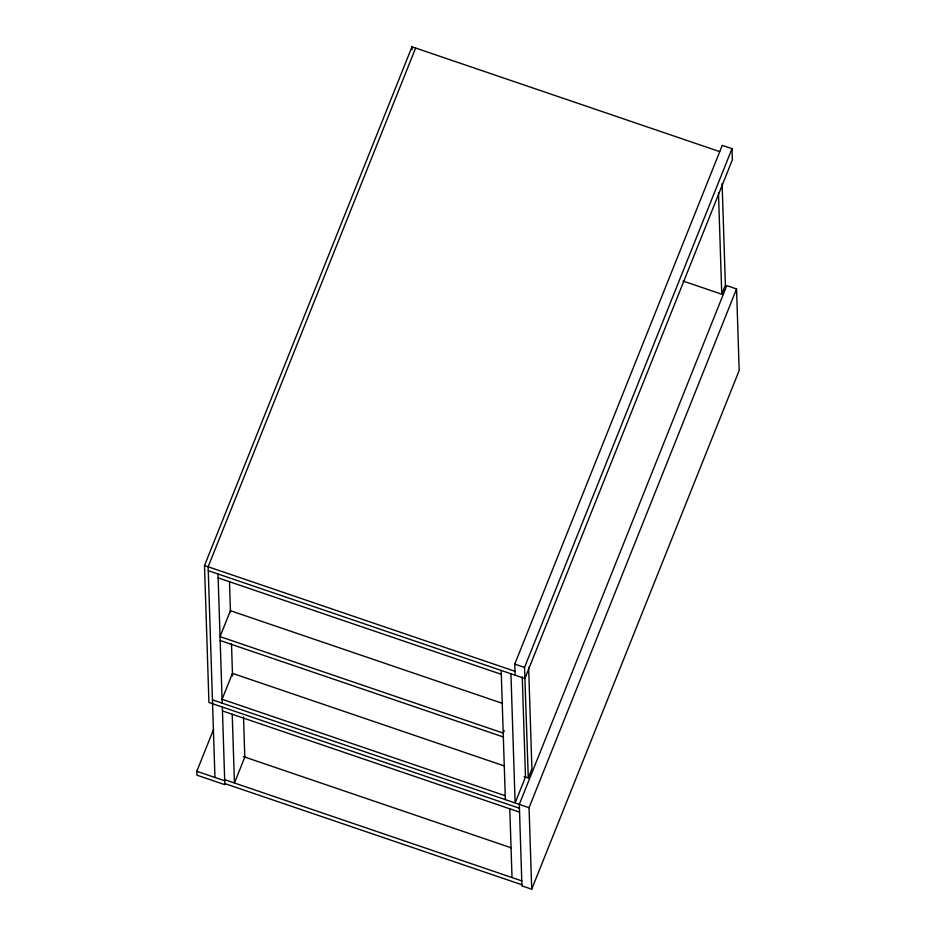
<?xml version="1.0" encoding="UTF-8"?>
<svg xmlns="http://www.w3.org/2000/svg" width="936" height="936" viewBox="0 0 936 936"><rect width="100%" height="100%" fill="white"/><g stroke="black" fill="none" stroke-linecap="round" stroke-linejoin="round"><path stroke-width="1.4" d="M519.433 808.248L208.939 702.491L204.504 565.543L411.992 46.8L719.714 151.62M415.619 48.04L208.131 566.783L214.952 777.465M222.323 707.054L224.839 784.672L196.934 775.172L196.817 771.287L213.607 729.296M515.128 675.184L514.765 664.104L722.253 145.361L732.01 148.684L732.373 159.775L524.885 678.518L208.26 570.656M524.137 776.552L528.278 777.956L524.534 667.427L732.01 148.684M504.235 730.49L503.205 733.087L220.054 636.632L230.42 610.705L502.527 703.392M528.278 777.956L531.917 768.877L528.629 667.274M683.058 281.046L721.761 294.232L725.388 285.152L722.101 183.55M531.707 889.2L529.062 807.698L736.55 288.955L726.781 285.632L519.304 804.375L521.937 885.877L531.707 889.2L739.183 370.457L736.55 288.955M514.765 664.104L524.534 667.427M204.504 565.543L514.999 671.311M218.146 577.863L501.298 674.318M220.171 640.517L503.334 736.971M504.551 766.034L232.444 673.347L222.078 699.286L505.229 795.74M212.437 699.847L529.062 807.698M222.452 710.927L519.55 812.132M243.337 756.569L511.419 847.887M224.675 779.676L521.773 880.881M196.817 771.287L224.71 780.788M224.804 783.561L521.902 884.766M718.474 192.629L721.761 294.232M522.253 676.857L525.494 777.009L515.116 802.948L510.939 673.768M509.792 808.809L512.015 877.558M501.181 670.433L505.358 799.625M411.992 46.8L412.086 49.713M243.512 716.964L244.811 757.072L234.445 783.011L232.21 714.262M229.472 581.431L230.467 611.91M231.496 643.851L232.537 675.932M218.018 573.99L222.195 703.17"/></g></svg>
